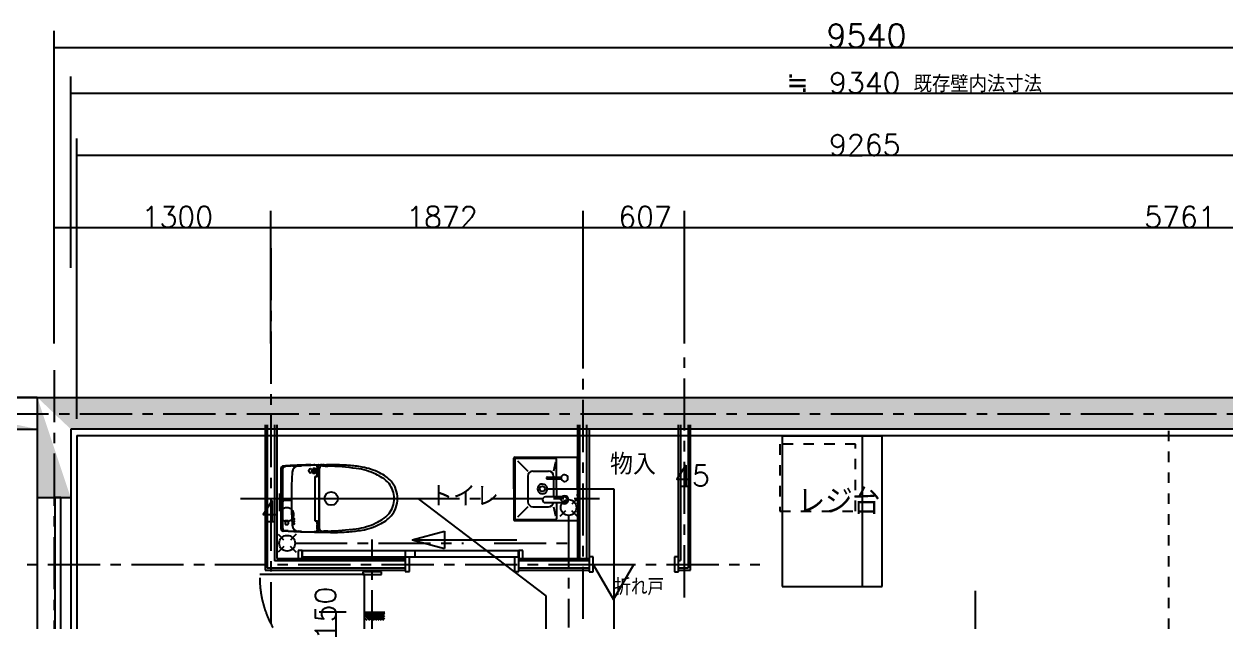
# Model space of a CAD drawing. Extents: x 0 to 28347, y -7436 to 30476.
# Drawn here: x 7279 to 14483, y 10152 to 13733 of the extents above; entities that cross this region are included whole.
import ezdxf

# ---------------------------------------------------------------- set-up
doc = ezdxf.new("R2010")
doc.units = 0
doc.header["$LTSCALE"] = 50
doc.header["$MEASUREMENT"] = 0
doc.linetypes.add('CENTER1', pattern=[10, 6.25, -1.25, 1.25, -1.25])
doc.linetypes.add('DASHED1', pattern=[2.5, 1.25, -1.25])
for name, color, linetype in [('_0-0_0', 7, 'CONTINUOUS'), ('_0-1_1', 7, 'CONTINUOUS'), ('_0-2_2', 7, 'CONTINUOUS')]:
    doc.layers.add(name, color=color, linetype=linetype)
doc.styles.get("Standard").update_dxf_attribs({"font": 'txt', "bigfont": 'bigfont.shx'})

msp = doc.modelspace()

# ---------------------------------------------------------------- linework, layer by layer
at = {"layer": '_0-0_0', "color": 9, "linetype": 'Continuous'}
for p, q in [((7459.01, 11893.96), (7459.01, 13693.41)), ((7459.01, 13593.41), (16999.01, 13593.41)), ((7559.01, 12272.96), (7559.01, 13418.99)), ((7559.01, 13318.99), (16899.01, 13318.99)), ((7596.51, 11369.8), (7596.51, 13047.04)), ((16861.51, 12947.04), (7596.51, 12947.04)), ((7459.01, 11819.76), (7459.01, 12615.51)), ((8759.01, 11819.76), (8759.01, 12615.51)), ((8759.01, 11819.76), (8759.01, 12615.51)), ((10631.01, 11819.76), (10631.01, 12615.51)), ((10631.01, 11819.76), (10631.01, 12615.51)), ((11238.01, 11819.76), (11238.01, 12615.51)), ((11238.01, 11819.76), (11238.01, 12615.51)), ((7459.01, 12515.51), (8759.01, 12515.51)), ((8759.01, 12515.51), (10631.01, 12515.51)), ((10631.01, 12515.51), (11238.01, 12515.51)), ((11238.01, 12515.51), (16999.01, 12515.51)), ((12423.01, 11264.38), (11823.01, 11264.38)), ((11823.01, 11264.38), (11823.01, 10364.38)), ((12303.01, 11264.38), (12303.01, 10364.38)), ((12423.01, 10364.38), (12423.01, 11264.38)), ((8819.36, 11071.1), (8819.36, 11034.55)), ((8820.03, 11032.55), (8821.03, 11032.55)), ((8821.03, 11022.55), (8820.03, 11022.55)), ((8829.02, 11068.81), (8829.02, 10713.29)), ((8832.25, 11085.91), (8833.34, 11086.02)), ((8839.77, 11084.33), (8841.55, 11083.78)), ((8916.27, 11086.7), (8845.73, 11083.72)), ((8887.8, 11089.39), (8887.8, 11087.41)), ((8888.1, 11087.32), (8888.1, 11088.9)), ((8916.27, 11086.7), (8923.5, 11087.04)), ((8923.5, 11087.04), (8942.81, 11088.18)), ((8997.5, 11091.85), (8997.5, 11092.61)), ((8997.8, 11093.16), (9017.31, 11093.4)), ((8997.8, 11093.16), (8997.8, 11091.89)), ((9011.1, 11070.25), (9011.1, 11043.85)), ((9023.1, 11071.65), (9012.5, 11071.65)), ((9012.5, 11042.45), (9023.1, 11042.45)), ((9017.8, 11092.92), (9017.8, 11092.73)), ((9018, 11092.72), (9018, 11093.16)), ((9018.42, 11093.42), (9020, 11093.43)), ((9022.8, 11092.68), (9019.29, 11092.69)), ((9020, 11093.43), (9025.28, 11093.47)), ((9022.8, 11092.68), (9044.65, 11092.67)), ((9024.5, 11043.85), (9024.5, 11070.25)), ((9024.52, 10758.41), (9024.52, 11022.19)), ((9025.28, 11093.47), (9033.78, 11093.52)), ((9026.02, 11023.69), (9035.09, 11023.69)), ((9033.78, 11093.52), (9036.83, 11093.53)), ((9046.65, 11080.95), (9034.3, 11081.11)), ((9034.3, 11057.05), (9034.3, 11072.04)), ((9034.3, 11054.05), (9034.3, 11050.05)), ((9036.11, 11045.79), (9035.09, 11023.69)), ((9041.55, 11023.69), (9035.09, 11023.69)), ((9035.3, 11049.05), (9035.5, 11049.05)), ((9035.56, 11054.59), (9037.64, 11054.62)), ((9036.35, 11032.55), (9036.35, 11046.05)), ((9036.41, 11055.57), (9036.71, 11055.53)), ((9036.83, 11093.53), (9045.26, 11093.54)), ((9037.28, 11032.05), (9036.85, 11032.05)), ((9037.09, 11055.5), (9039.1, 11055.49)), ((9037.64, 11054.62), (9042.1, 11054.66)), ((9037.88, 11025.47), (9037.88, 11031.46)), ((9038.51, 11024.97), (9044.98, 11024.92)), ((9039.1, 11055.49), (9040.4, 11055.49)), ((9040.01, 11055.57), (9040.72, 11055.59)), ((9040.4, 11054.65), (9040.4, 11055.58)), ((9040.72, 11055.59), (9042.04, 11055.6)), ((9041.04, 11074.48), (9047.26, 11074.7)), ((9041.55, 11024.94), (9041.55, 11023.54)), ((9042.45, 11023.51), (9041.81, 11023.52)), ((9042.04, 11055.6), (9045.68, 11055.63)), ((9046.23, 11054.68), (9042.1, 11054.66)), ((9045.11, 11023.48), (9042.45, 11023.51)), ((9045.97, 11024.91), (9044.98, 11024.92)), ((9047.71, 11023.46), (9045.11, 11023.48)), ((9045.26, 11093.54), (9048.34, 11093.54)), ((9045.68, 11055.63), (9046.97, 11055.63)), ((9047.06, 11092.92), (9052.63, 11093)), ((9047.13, 11072.6), (9047.17, 11073.78)), ((9047.13, 11056.7), (9047.13, 11072.6)), ((9047.8, 10757.72), (9047.8, 11022.88)), ((9048.34, 11093.54), (9056.76, 11093.54)), ((9050.74, 10709.45), (9050.74, 11072.64)), ((9065.21, 11093.08), (9055.43, 11092.94)), ((9059.84, 11093.54), (9056.76, 11093.54)), ((9059.84, 11093.54), (9068.26, 11093.54)), ((9065.21, 11093.08), (9082.77, 11093.27)), ((9078.78, 11093.54), (9068.26, 11093.54)), ((9078.78, 11093.54), (9093.9, 11093.52)), ((9082.77, 11093.27), (9092.49, 11093.32)), ((9116.57, 11093.45), (9092.49, 11093.32)), ((8819.36, 11020.55), (8819.36, 10711)), ((11215.51, 10965.71), (11260.51, 10965.71)), ((9159.74, 10891.05), (9640.86, 10891.05)), ((10409.01, 10308.06), (9640.86, 10891.05)), ((10817.24, 10946.8), (10407.15, 10946.8)), ((10524.15, 10857.15), (10490.79, 10890.5)), ((10596.86, 10891.48), (10562.53, 10857.15)), ((10817.24, 8709.95), (10817.24, 10946.8)), ((10524.15, 10818.77), (10490.22, 10784.84)), ((10598.88, 10782.41), (10562.53, 10818.77)), ((8736.51, 10754.91), (8781.51, 10754.91)), ((8843.65, 10755.05), (8843.65, 10740.05)), ((8860.86, 10758.2), (8846.8, 10758.2)), ((8846.8, 10736.9), (8861, 10736.9)), ((8863.12, 10754.95), (8863.12, 10739.94)), ((9035.08, 10756.91), (9026.02, 10756.91)), ((9035.08, 10756.91), (9040.55, 10756.91)), ((9035.4, 10740.35), (9035.08, 10756.91)), ((9036.19, 10748.55), (9036.19, 10746.55)), ((9036.23, 10713.03), (9036.34, 10733.99)), ((9038.57, 10749.05), (9036.69, 10749.05)), ((9037.89, 10746.05), (9036.69, 10746.05)), ((9037.12, 10745.55), (9037.12, 10736.98)), ((9043.78, 10736.43), (9037.67, 10736.48)), ((9038.57, 10755.13), (9038.57, 10746.72)), ((9038.78, 10736.43), (9038.78, 10736.46)), ((9038.78, 10736.43), (9038.78, 10735.49)), ((9039.23, 10755.64), (9043.08, 10755.66)), ((9046.97, 10735.44), (9040.03, 10735.47)), ((9040.45, 10756.99), (9040.45, 10757.11)), ((9040.55, 10757.11), (9040.55, 10755.65)), ((9040.55, 10757.11), (9040.73, 10757.11)), ((9040.73, 10757.11), (9047.71, 10757.14)), ((9045.02, 10755.67), (9043.08, 10755.66)), ((9043.78, 10736.43), (9046.24, 10736.41)), ((9045.02, 10755.67), (9045.98, 10755.69)), ((9047.13, 10709.49), (9047.13, 10734.39)), ((8837.44, 10642.82), (8804.08, 10676.18)), ((8862.4, 10694.15), (8833.34, 10696.07)), ((8862.53, 10697.71), (8845.73, 10698.38)), ((8897.41, 10692.22), (8862.4, 10694.15)), ((8862.53, 10697.71), (8923.51, 10695.06)), ((8910.15, 10677.16), (8875.81, 10642.82)), ((8887.03, 10695.7), (8887.03, 10695.7)), ((8936.57, 10690.54), (8897.41, 10692.22)), ((8942.81, 10693.92), (8923.51, 10695.06)), ((8978.2, 10689.31), (8936.57, 10690.54)), ((9020.62, 10688.67), (8978.2, 10689.31)), ((9040.26, 10691.12), (9018.8, 10691.36)), ((9069.16, 10688.56), (9020.62, 10688.67)), ((9034.24, 10700.98), (9046.65, 10701.15)), ((9034.3, 10710.06), (9034.3, 10710.6)), ((9035.86, 10711.55), (9035.25, 10711.55)), ((9047.27, 10707.4), (9041.05, 10707.61)), ((9047.07, 10689.18), (9052.58, 10689.09)), ((9053.67, 10689.14), (9052.63, 10689.1)), ((9108.81, 10688.7), (9055.49, 10689.16)), ((9101.06, 10688.61), (9069.16, 10688.56)), ((9606.61, 10644.52), (9799.79, 10696.29)), ((9799.79, 10696.29), (9799.79, 10592.76)), ((8837.44, 10604.44), (8803.51, 10570.52)), ((8912.17, 10568.08), (8875.81, 10604.44)), ((9606.61, 10644.52), (9799.79, 10592.76)), ((9606.61, 10644.52), (9606.61, 10644.52)), ((9606.61, 10644.52), (10232.35, 10644.52)), ((8946.78, 10580.3), (8921.78, 10580.3)), ((8921.78, 10580.3), (8921.78, 10532.3)), ((8921.78, 10532.3), (8946.78, 10532.3)), ((8946.78, 10532.3), (8946.78, 10580.3)), ((9421.91, 10452.3), (9310.05, 10452.3)), ((9310.05, 10452.3), (9310.05, 10437.3)), ((9421.91, 10437.3), (9421.91, 10452.3)), ((9310.05, 10437.3), (9421.91, 10437.3)), ((9320.05, 9737.3), (9320.05, 10437.3)), ((10409.01, 9127.3), (10409.01, 10308.06)), ((11823.01, 10364.38), (12423.01, 10364.38)), ((9210.05, 10210.99), (9048.45, 10210.99)), ((9148.45, 10210.99), (9148.45, 10060.99)), ((9320.05, 10210.99), (9442.54, 10210.99)), ((9365.16, 10160.99), (9320.05, 10206.1)), ((9351.01, 10160.99), (9320.05, 10191.96)), ((9336.87, 10160.99), (9320.05, 10177.81)), ((9322.73, 10160.99), (9320.05, 10163.67)), ((9379.3, 10160.99), (9329.3, 10210.99)), ((9393.44, 10160.99), (9343.44, 10210.99)), ((9407.58, 10160.99), (9357.58, 10210.99)), ((9421.73, 10160.99), (9371.73, 10210.99)), ((9435.87, 10160.99), (9385.87, 10210.99)), ((9442.54, 10168.46), (9400.01, 10210.99)), ((9442.54, 10182.61), (9414.15, 10210.99)), ((9442.54, 10196.75), (9428.29, 10210.99)), ((9442.54, 10210.89), (9442.44, 10210.99))]:
    msp.add_line(p, q, dxfattribs=at)
at = {"layer": '_0-0_0', "color": 9, "linetype": 'DASHED1'}
for p, q in [((14138.92, 11297.3), (14138.92, 6987.3)), ((12263.4, 11216.58), (11810.14, 11216.58)), ((11810.14, 11216.58), (11810.14, 10816.58)), ((12263.4, 10816.58), (12263.4, 11216.58)), ((11810.14, 10816.58), (12263.4, 10816.58))]:
    msp.add_line(p, q, dxfattribs=at)
at = {"layer": '_0-0_0', "color": 9, "linetype": 'CENTER1'}
for p, q in [((8576.97, 10891.05), (10729.33, 10891.05)), ((8787.91, 10891.05), (9210.2, 10891.05)), ((8809.86, 10921.82), (8809.86, 10814.88)), ((10543.34, 10790.67), (10543.34, 10120.01)), ((8903.91, 10623.63), (9913.32, 10623.63)), ((10096.71, 10623.63), (10543.34, 10623.63))]:
    msp.add_line(p, q, dxfattribs=at)
at = {"layer": '_0-0_0', "color": 9, "linetype": 'Continuous'}
for centre, radius in [((9120.45, 10891.05), 40), ((10543.34, 10837.96), 47.28), ((8856.62, 10623.63), 47.28)]:
    msp.add_circle(centre, radius, dxfattribs=at)
for centre, radius, start, end in [((8834.3, 11071.09), 14.94, 120.896025, 179.972492), ((8829.2, 11034.47), 9.84, 179.524951, 186.527109), ((8821.36, 11033.55), 1.94, 186.086666, 198.344986), ((8820.34, 11021.82), 0.894, 142.495653, 172.234387), ((8820.1, 11033.14), 0.626, 198.892534, 229.168433), ((8820.03, 11022.02), 0.527, 90.127542, 139.621224), ((8820.03, 11033.07), 0.524, 229.976379, 269.92384), ((8819.82, 11032.18), 1.26, 14.767685, 23.937762), ((8819.18, 11023.15), 1.95, 337.393155, 350.142109), ((8814.92, 11030.94), 6.32, 6.9526, 14.299297), ((8806.05, 11025.57), 15.29, 349.628633, 356.74549), ((8796.73, 11028.61), 24.66, 2.149657, 7.220851), ((8776.77, 11027.57), 44.64, 356.319994, 2.51974), ((8834.4, 11070.95), 15.11, 98.170212, 120.960417), ((8844.09, 11068.75), 15.07, 98.161694, 179.754222), ((9012.23, 8635.68), 2456.87, 92.903098, 94.175638), ((8812.71, 10994.57), 93.75, 73.221275, 77.286302), ((8842.66, 11089.72), 6.05, 259.426366, 270.973353), ((8843.48, 11137.34), 53.67, 269.233525, 272.400834), ((12007.49, 10891.06), 3125.35, 177.100718, 182.899676), ((8926.09, 11047.12), 40, 93.705513, 177.103146), ((8887.83, 11087.41), 0.0285, 179.981435, 212.01041), ((8887.86, 11087.44), 0.0716, 217.081223, 251.503409), ((8888.14, 11088.17), 0.854, 249.065559, 267.063164), ((8888.6, 11088.9), 0.502, 121.752447, 179.982029), ((8889.65, 11103.48), 16.24, 264.512848, 270.498495), ((8888.62, 11088.87), 0.532, 102.47963, 121.588281), ((8888.86, 11087.57), 1.85, 94.484078, 101.142568), ((8891.96, 11050.86), 38.7, 92.730921, 94.804286), ((8890.13, 11186.26), 99.02, 269.808714, 271.548342), ((9045.3, 8099.22), 2994.31, 90.953169, 92.970887), ((8874.43, 11672.3), 585.31, 271.798761, 273.560967), ((9064.79, 8493.15), 2599.54, 91.532466, 93.396431), ((9050.54, 9033.52), 2057.48, 90.287057, 93.001566), ((8997.55, 11057.06), 12.32, 147.736883, 216.964916), ((8995.84, 11058.13), 10.3, 90.315269, 147.668591), ((8995.83, 11055.93), 10.27, 217.705929, 268.322125), ((8993.79, 11153.64), 61.9, 271.36687, 273.43407), ((8996.36, 11045.75), 47.38, 89.633593, 91.049266), ((8995.79, 11055.44), 9.77, 268.485965, 318.749824), ((8995.79, 11058.66), 9.77, 41.571721, 90.069392), ((8996.7, 11089.33), 3.8, 84.409582, 90.524097), ((8996.99, 11092.6), 0.512, 48.099453, 81.584759), ((8997, 11092.61), 0.501, 0.0078, 47.987623), ((8997.39, 11093.98), 2.14, 272.99855, 279.775429), ((8997.57, 11093.22), 1.35, 277.829312, 279.488159), ((8997.79, 11091.9), 0.0109, 272.726325, 353.068626), ((8993.91, 11057.2), 12.15, 359.253039, 40.844602), ((8993.93, 11056.89), 12.12, 319.396615, 0.729966), ((9012.5, 11070.25), 1.4, 90.000197, 180.000197), ((9012.5, 11043.85), 1.4, 180.000197, 270.000197), ((9017.31, 11092.91), 0.499, 85.663045, 90.560155), ((9017.31, 11092.92), 0.486, 359.705166, 85.845795), ((9017.75, 11095.24), 2.51, 262.80921, 266.753667), ((9018.51, 11107.45), 14.74, 266.478027, 268.044324), ((9018.25, 11093.16), 0.251, 100.707828, 179.960369), ((9020, 11152.9), 60.22, 268.101594, 269.32075), ((9018.39, 11091.95), 1.47, 88.825418, 97.102268), ((9023.1, 11070.25), 1.4, 0.000197, 90.000197), ((9023.1, 11043.85), 1.4, 270.000197, 0.000197), ((9026.02, 11022.19), 1.5, 90.000197, 180.000197), ((9034.06, 11081.62), 0.5, 162.281404, 207.070372), ((9052.69, 11075.8), 20.02, 147.725659, 162.65138), ((9034.06, 11081.62), 0.502, 207.125766, 264.160037), ((9034.28, 11085.21), 4.1, 266.174288, 270.165625), ((9036.37, 11072.03), 2.07, 115.248145, 179.550954), ((9035.8, 11057.05), 1.5, 180.002899, 227.269501), ((9034.81, 11054.04), 0.511, 121.785887, 179.415019), ((9035.3, 11050.05), 1, 180.000197, 270.000197), ((9034.82, 11054.02), 0.533, 100.330183, 121.059708), ((9034.96, 11053.15), 1.42, 92.333171, 99.702498), ((9035.8, 11057.04), 1.49, 227.190727, 250.641816), ((9035.92, 11035.81), 18.79, 91.098259, 93.091689), ((9035.5, 11056.28), 0.673, 253.267727, 265.058915), ((9034.6, 11048.3), 1.17, 35.614744, 45.544378), ((9035.76, 11058.98), 3.39, 264.597216, 267.550817), ((9036.98, 11070.52), 3.69, 95.983279, 113.842183), ((9031.66, 11046.45), 4.64, 10.62094, 33.034991), ((9037.12, 11092.98), 37.41, 267.685922, 268.881641), ((9047.49, 11079.22), 13.8, 112.327018, 148.187721), ((9038.11, 11045.7), 2, 153.412729, 177.358875), ((9030.11, 11046.05), 6.24, 359.953336, 11.553673), ((9036.85, 11032.55), 0.5, 180.000197, 270.000197), ((9036.39, 11055.42), 0.15, 83.650255, 90.194158), ((9039.25, 11054.44), 19.92, 94.040357, 97.651997), ((9037.09, 11058.18), 2.68, 261.953405, 269.964149), ((9037.26, 11031.46), 0.587, 54.491886, 88.199942), ((9037.22, 11031.39), 0.669, 26.598272, 55.320841), ((9037.35, 11031.45), 0.523, 1.532684, 27.553222), ((9043.39, 10997.33), 77.19, 91.738372, 94.117788), ((9038.38, 11025.47), 0.502, 180.135783, 264.547361), ((9038.5, 11027.92), 2.96, 266.70623, 270.169037), ((9041.56, 11023.54), 0.00546, 177.968119, 263.17508), ((9041.56, 11023.6), 0.0676, 263.610788, 283.545357), ((9041.6, 11023.35), 0.182, 80.118687, 97.240526), ((9041.76, 11024.42), 0.902, 261.824091, 273.042988), ((9047.24, 11079.17), 13.75, 90.736623, 111.293789), ((9045.7, 11022.8), 2.13, 46.808736, 82.843446), ((9046.22, 11055), 0.321, 272.305853, 300.522161), ((9045.87, 11055.54), 0.964, 302.084373, 325.800073), ((9046.71, 11079.82), 1.13, 44.363942, 93.051164), ((9044.69, 11056.33), 2.38, 326.082754, 346.273121), ((9043.27, 11056.74), 3.86, 345.423746, 359.468683), ((9045.72, 11022.85), 2.08, 17.856934, 46.171658), ((9063.8, 11072.59), 16.68, 167.269021, 175.894048), ((9046.1, 11079.57), 1.77, 4.918379, 36.318248), ((9032.04, 11079.82), 15.9, 347.070169, 354.102788), ((9045.78, 11022.88), 2.01, 0.013593, 17.626876), ((9041.2, 11078.95), 6.7, 353.464154, 6.59175), ((9065.08, 11072.24), 14.35, 120.038612, 178.375784), ((9054.95, 11131.86), 38.93, 266.589152, 270.714037), ((9067.17, 11070.35), 17.05, 86.721126, 122.944927), ((9172.83, 12591.73), 1508, 266.019291, 267.210085), ((9093.67, 10967.29), 126.24, 88.763467, 89.89349), ((9095.69, 11049.75), 43.75, 86.388623, 89.082784), ((9098.29, 11090.4), 3.02, 78.554236, 86.978246), ((9098.88, 11093.33), 0.0279, 48.192786, 76.615925), ((9098.89, 11093.34), 0.0105, 5.039615, 46.383668), ((9053.61, 9472.74), 1613.43, 82.255555, 88.372539), ((9130.42, 9935.33), 1158.21, 85.311283, 90.685214), ((9135.39, 9981.36), 1111.93, 81.179702, 85.372688), ((9227.39, 10705.76), 368.28, 64.013206, 83.195023), ((9237.6, 10704.12), 382.16, 63.140318, 79.706503), ((9221.02, 10691.6), 383.81, 57.791662, 64.085777), ((9328.07, 10857.51), 204.77, 42.081118, 66.333944), ((8827.56, 11020.71), 8.2, 171.392726, 181.14342), ((9350, 10886.42), 150.31, 38.826962, 59.806588), ((9354.99, 10891.1), 143.5, 359.981869, 38.623065), ((9358.82, 10890.97), 159.58, 0.027517, 40.561851), ((9354.99, 10891.01), 143.5, 321.377357, 0.016928), ((9358.82, 10891.13), 159.58, 319.442778, 359.971809), ((8846.8, 10755.05), 3.15, 90.000197, 180.000197), ((8846.8, 10740.05), 3.15, 180.000197, 270.000197), ((8860.85, 10756.6), 1.6, 65.342532, 89.740731), ((8861, 10738.45), 1.55, 270.165563, 294.970169), ((8860.44, 10755.85), 2.45, 26.737672, 63.884531), ((8860.64, 10739.09), 2.29, 296.42259, 337.045284), ((8858.91, 10754.98), 4.21, 359.589905, 27.939549), ((8859.11, 10739.89), 4.01, 335.014397, 0.661942), ((8897.59, 10769.05), 2.65, 89.882112, 270.118282), ((8897.59, 10755.05), 2.65, 89.882112, 270.118282), ((8897.59, 10741.05), 2.65, 89.882112, 270.118282), ((8897.6, 10769.05), 2.65, 269.87529, 90.125104), ((8897.6, 10755.05), 2.65, 269.87529, 90.125104), ((8897.6, 10741.05), 2.65, 269.87529, 90.125104), ((9026.02, 10758.41), 1.5, 180.000197, 270.000197), ((9037.4, 10740.4), 1.99, 181.347676, 261.873897), ((9036.69, 10748.55), 0.5, 90.000197, 180.000197), ((9036.69, 10746.55), 0.5, 180.000197, 270.000197), ((9037.81, 10733.98), 1.47, 123.862481, 179.329079), ((9037.93, 10733.82), 1.66, 94.383283, 124.43089), ((9037.62, 10745.55), 0.5, 90.000197, 180.000197), ((9037.62, 10736.98), 0.501, 180.107069, 258.756462), ((9037.67, 10737.35), 0.875, 260.145497, 270.322155), ((9038.64, 10681.8), 53.69, 88.518086, 90.897118), ((9037.86, 10746.76), 0.711, 272.37922, 356.726306), ((9038.07, 10749.22), 0.499, 340.246586, 0.076189), ((9039.07, 10755.13), 0.5, 96.647655, 179.988129), ((9039.09, 10754.91), 0.721, 90.940355, 96.339808), ((9039.27, 10747.21), 8.43, 90.280586, 91.285243), ((9040.45, 10757.11), 0.00224, 98.115536, 183.503594), ((9040.46, 10757.09), 0.0142, 75.304471, 99.740249), ((9040.46, 10757), 0.0154, 261.094942, 283.33616), ((9040.45, 10756.99), 0.00223, 176.3489, 260.953494), ((9040.48, 10757.18), 0.0781, 257.392217, 277.287677), ((9040.48, 10756.91), 0.0799, 76.942307, 102.696905), ((9040.53, 10756.82), 0.29, 86.295349, 99.219234), ((9040.53, 10757.3), 0.311, 262.836348, 273.280943), ((9045.7, 10757.82), 2.15, 277.595596, 309.307301), ((9046.19, 10735.97), 0.439, 47.399145, 83.759835), ((9045.66, 10735.35), 1.26, 26.267981, 48.710999), ((9043.77, 10734.42), 3.36, 359.484933, 26.242849), ((9045.75, 10757.73), 2.04, 309.697796, 342.650282), ((9045.78, 10757.72), 2.01, 342.644496, 359.987008), ((9227.47, 11076.05), 367.99, 276.797347, 295.994802), ((9237.6, 11077.99), 382.18, 280.296602, 296.861963), ((9220.96, 11090.63), 383.95, 295.914939, 302.206689), ((9319.88, 10935.95), 218.48, 294.441918, 317.150555), ((9349.66, 10896.07), 150.82, 300.229589, 321.138251), ((8834.26, 10710.99), 14.9, 179.963642, 225.339655), ((8834.4, 10711.13), 15.09, 225.341866, 265.977661), ((8844.1, 10713.36), 15.08, 180.267698, 261.817173), ((8812.25, 10789.4), 95.68, 282.734285, 287.835234), ((8842.39, 10694.35), 4.06, 90.889538, 101.925099), ((8843.66, 10652.88), 45.54, 87.39497, 91.677197), ((8926.09, 10734.98), 40, 182.897248, 266.294881), ((9045.05, 12600.76), 1909.58, 266.930788, 269.212334), ((9034.07, 10700.48), 0.504, 136.974023, 197.473039), ((9052.12, 10706.03), 19.4, 197.11115, 212.539658), ((9034.06, 10700.48), 0.503, 95.980943, 136.663985), ((9034.24, 10697.81), 3.17, 90.058501, 94.16678), ((9035.25, 10710.6), 0.95, 90.000197, 180.000197), ((9036.33, 10710.06), 2.03, 179.974301, 224.141917), ((9036.46, 10710.2), 2.22, 224.458788, 248.370349), ((9037.5, 10713.71), 5.88, 251.538758, 266.545421), ((9048.2, 10703.49), 14.73, 212.421271, 232.181792), ((9035.48, 10711.75), 0.431, 315.903972, 326.040837), ((9034.2, 10712.57), 1.95, 327.218308, 344.605222), ((9032.61, 10713.09), 3.61, 343.278838, 359.076344), ((9042.71, 10770.27), 62.68, 264.910568, 268.478114), ((9047.12, 10702.29), 13.11, 232.70246, 269.767801), ((9046.68, 10702.44), 1.29, 268.678162, 302.542205), ((9064.22, 10709.55), 17.09, 180.199781, 192.565296), ((9046.56, 10702.32), 1.27, 310.267036, 350.42497), ((9033.7, 10702.57), 14.22, 3.640253, 13.288255), ((9043.01, 10703.09), 4.9, 348.369553, 4.437529), ((9065.26, 10709.98), 14.53, 182.060005, 239.568388), ((9052.57, 10691.18), 2.09, 270.199619, 271.549329), ((9054.95, 10650.91), 38.25, 89.190442, 91.92974), ((9067.17, 10711.74), 17.03, 237.043024, 273.289888), ((9176.26, 9128.69), 1569.77, 92.805374, 93.949312), ((9049.16, 12363.59), 1667.77, 271.727307, 277.644786), ((9109.76, 10286.77), 401.93, 89.027505, 91.240618), ((9130.39, 11847.61), 1159.04, 269.317509, 274.687829), ((9125.28, 11886.4), 1198.12, 274.779518, 278.67089)]:
    msp.add_arc(centre, radius, start, end, dxfattribs=at)
at = {"layer": '_0-0_0', "color": 9}
for p in [(7459.01, 13593.41), (7559.01, 13318.99), (7596.51, 12947.04), (7459.01, 12515.51), (8759.01, 12515.51), (8759.01, 12515.51), (10631.01, 12515.51), (10631.01, 12515.51), (11238.01, 12515.51), (11238.01, 12515.51), (11215.51, 10965.71), (11260.51, 10965.71), (8736.51, 10754.91), (8781.51, 10754.91), (9148.45, 10210.99)]:
    msp.add_point(p, dxfattribs=at)
at = {"layer": '_0-1_1', "color": 9, "linetype": 'CENTER1'}
for p, q in [((8759.01, 12391.14), (8759.01, 10141.99)), ((10631.01, 10170.01), (10631.01, 12413.95)), ((11238.01, 10298.9), (11238.01, 11739.14)), ((7459.01, 11660.69), (7459.01, 6157.87)), ((19426.66, 11397.3), (4500, 11397.3)), ((9365.98, 9529.7), (9365.98, 10646.79)), ((5422.83, 10497.3), (10631.01, 10497.3)), ((10631.01, 10497.3), (11690.46, 10497.3)), ((10691.01, 10497.3), (10812.76, 10286.42)), ((10812.76, 10286.42), (10934.51, 10497.3)), ((9310.05, 10437.3), (8692.05, 10437.3)), ((12980.03, 10338.13), (12980.03, 6472.65))]:
    msp.add_line(p, q, dxfattribs=at)
at = {"layer": '_0-1_1', "color": 9, "linetype": 'Continuous'}
for p, q in [((7359.01, 11497.3), (6459.01, 11497.3)), ((6459.01, 11497.3), (17099.01, 11497.3)), ((7359.01, 11497.3), (7359.01, 9107.3)), ((8724.01, 11332.3), (8724.01, 10462.3)), ((8736.51, 11332.3), (8736.51, 10474.8)), ((8781.51, 11332.3), (8781.51, 10519.32)), ((8794.01, 11332.3), (8794.01, 10532.3)), ((10596.01, 11332.3), (10596.01, 10532.3)), ((10608.51, 11332.3), (10608.51, 10519.8)), ((10653.51, 10519.8), (10653.51, 11332.3)), ((11203.01, 10532.3), (11203.01, 11332.3)), ((11215.51, 10519.8), (11215.51, 11332.3)), ((11260.51, 11332.3), (11260.51, 10474.8)), ((11273.01, 10462.3), (11273.01, 11332.3)), ((6459.01, 11307.3), (7359.01, 11307.3)), ((16899.01, 11307.3), (7559.01, 11307.3)), ((7559.01, 11307.3), (7559.01, 9107.3)), ((7596.51, 11269.8), (16861.51, 11269.8)), ((7596.51, 11269.8), (7596.51, 7024.8)), ((10666.01, 11309.25), (10666.01, 10532.3)), ((10216.01, 10949.13), (10216.01, 11133.13)), ((10222.01, 11139.13), (10386.01, 11139.13)), ((10222.01, 11127.63), (10222.01, 10949.13)), ((10227.51, 11133.13), (10386.01, 11133.13)), ((10237.01, 11118.24), (10299.61, 11056.13)), ((10386.01, 11139.13), (10596.01, 11139.13)), ((10386.01, 11133.13), (10465.51, 11133.13)), ((10465.52, 11109.63), (10453.01, 11056.13)), ((10471.01, 11019.38), (10471.01, 11127.63)), ((10596.01, 10949.13), (10596.01, 11139.13)), ((10299.61, 11026.13), (10299.61, 10949.13)), ((10329.61, 11056.13), (10386.01, 11056.13)), ((10386.01, 11056.13), (10423.01, 11056.13)), ((10453.01, 11026.13), (10453.01, 11019.38)), ((10410.03, 11015.49), (10409.89, 11014.13)), ((10409.89, 11014.13), (10410.03, 11012.77)), ((10410.46, 11016.75), (10410.03, 11015.49)), ((10410.03, 11012.77), (10410.46, 11011.5)), ((10411.15, 11017.84), (10410.46, 11016.75)), ((10410.46, 11011.5), (10411.15, 11010.41)), ((10412.04, 11018.67), (10411.15, 11017.84)), ((10411.15, 11010.41), (10412.04, 11009.58)), ((10413.08, 11019.2), (10412.04, 11018.67)), ((10412.04, 11009.58), (10413.08, 11009.06)), ((10414.19, 11019.38), (10413.08, 11019.2)), ((10413.08, 11009.06), (10414.19, 11008.88)), ((10414.19, 11019.38), (10489.47, 11019.38)), ((10414.19, 11008.88), (10489.47, 11008.88)), ((10453.01, 11008.88), (10453.01, 10949.13)), ((10471.01, 10949.13), (10471.01, 11008.88)), ((10489.47, 11019.38), (10499.56, 11019.38)), ((10489.47, 11008.88), (10499.56, 11008.88)), ((7359.01, 10897.3), (7559.01, 10897.3)), ((7499.01, 10897.3), (7464.01, 10897.3)), ((7464.01, 10897.3), (7464.01, 10067.3)), ((7499.01, 10067.3), (7499.01, 10897.3)), ((10216.01, 10949.13), (10216.01, 10765.13)), ((10222.01, 10949.13), (10222.01, 10770.63)), ((10299.61, 10949.13), (10299.61, 10872.13)), ((10498.1, 10901.13), (10404.01, 10901.13)), ((10453.01, 10949.13), (10453.01, 10901.13)), ((10471.01, 10949.13), (10471.01, 10901.13)), ((10502.07, 10901.13), (10498.3, 10901.13)), ((10519.01, 10901.13), (10502.07, 10901.13)), ((10596.01, 10949.13), (10596.01, 10759.13)), ((10299.61, 10842.13), (10237.01, 10780.01)), ((10329.61, 10842.13), (10386.01, 10842.13)), ((10386.01, 10842.13), (10423.01, 10842.13)), ((10404.01, 10867.13), (10502.07, 10867.13)), ((10453.01, 10842.13), (10465.52, 10788.62)), ((10471.01, 10867.13), (10471.01, 10770.63)), ((10502.07, 10867.13), (10519.01, 10867.13)), ((10222.01, 10759.13), (10386.01, 10759.13)), ((10227.51, 10765.13), (10386.01, 10765.13)), ((10386.01, 10765.13), (10465.51, 10765.13)), ((10386.01, 10759.13), (10596.01, 10759.13)), ((8781.51, 10519.8), (9564.68, 10519.8)), ((8794.01, 10532.3), (9564.68, 10532.3)), ((9624.33, 10577.3), (8946.78, 10577.3)), ((8946.78, 10577.3), (8946.78, 10542.3)), ((8946.78, 10542.3), (9624.33, 10542.3)), ((10242.23, 10577.3), (9564.68, 10577.3)), ((9564.68, 10577.3), (9564.68, 10542.3)), ((9564.68, 10542.3), (10242.23, 10542.3)), ((9589.68, 10540.3), (9564.68, 10540.3)), ((9564.68, 10540.3), (9564.68, 10454.3)), ((9589.68, 10454.3), (9589.68, 10540.3)), ((9624.33, 10542.3), (9624.33, 10577.3)), ((10244.68, 10540.3), (10219.68, 10540.3)), ((10219.68, 10540.3), (10219.68, 10454.3)), ((10242.23, 10542.3), (10242.23, 10577.3)), ((10269.68, 10580.3), (10244.68, 10580.3)), ((10244.68, 10580.3), (10244.68, 10532.3)), ((10244.68, 10454.3), (10244.68, 10540.3)), ((10244.68, 10532.3), (10269.68, 10532.3)), ((10244.68, 10532.3), (10666.01, 10532.3)), ((10244.68, 10519.8), (10666.01, 10519.8)), ((10269.68, 10532.3), (10269.68, 10580.3)), ((10691.01, 10542.3), (10666.01, 10542.3)), ((10666.01, 10542.3), (10666.01, 10452.3)), ((10691.01, 10452.3), (10691.01, 10542.3)), ((11203.01, 10542.3), (11178.01, 10542.3)), ((11178.01, 10542.3), (11178.01, 10452.3)), ((11203.01, 10452.3), (11203.01, 10542.3)), ((11203.01, 10519.8), (11213.64, 10519.8)), ((8724.01, 10462.3), (9564.68, 10462.3)), ((9564.68, 10474.8), (8736.51, 10474.8)), ((9564.68, 10454.3), (9589.68, 10454.3)), ((10219.68, 10454.3), (10244.68, 10454.3)), ((10666.01, 10474.8), (10244.68, 10474.8)), ((10244.68, 10462.3), (10666.01, 10462.3)), ((10666.01, 10452.3), (10691.01, 10452.3)), ((11178.01, 10452.3), (11203.01, 10452.3)), ((11259.46, 10474.8), (11203.01, 10474.8)), ((11203.01, 10462.3), (11273.01, 10462.3)), ((9322.32, 10437.3), (8738.07, 10437.3))]:
    msp.add_line(p, q, dxfattribs=at)
msp.add_circle((10386.01, 10949.13), 16.25, dxfattribs=at)
for centre, radius, start, end in [((10222.01, 11133.13), 6, 90, 180), ((10227.51, 11127.63), 5.5, 90, 180), ((10465.51, 11127.63), 5.5, 0, 90), ((10329.61, 11026.13), 30, 90, 180), ((10423.01, 11026.13), 30, 0, 90), ((10519.01, 11014.13), 20.15, 0, 164.897543), ((10386.01, 10949.13), 29.25, 32.87002, 327.12998), ((10386.01, 10949.13), 29.25, 0, 32.87002), ((10519.01, 11014.13), 20.15, 164.897543, 195.102457), ((10519.01, 11014.13), 20.15, 195.102457, 360), ((10404.01, 10884.13), 17, 90, 270), ((10386.01, 10949.13), 29.25, 327.12998, 360), ((10519.01, 10884.13), 24, 225.099475, 134.900525), ((10519.01, 10884.13), 17, 270, 90), ((10329.61, 10872.13), 30, 180, 270), ((10423.01, 10872.13), 30, 270, 350.394796), ((10222.01, 10765.13), 6, 180, 270), ((10227.51, 10770.63), 5.5, 180, 270), ((10465.51, 10770.63), 5.5, 270, 360)]:
    msp.add_arc(centre, radius, start, end, dxfattribs=at)
at = {"layer": '_0-1_1', "color": 9, "linetype": 'CENTER1'}
msp.add_arc((9300.05, 10417.3), 608, 180, 270.961417, dxfattribs=at)
at = {"layer": '_0-1_1', "color": 252, "linetype": 'Continuous'}
for points in [[(6459.01, 11497.3), (7359.01, 11307.3), (6459.01, 11307.3)], [(7359.01, 11497.3), (7559.01, 10897.3), (7359.01, 10897.3)], [(17099.01, 11497.3), (7359.01, 11497.3), (16899.01, 11307.3), (7559.01, 11307.3)]]:
    msp.add_solid(points, dxfattribs=at)
at = {"layer": '_0-2_2', "color": 136, "linetype": 'Continuous'}
for p, q in [((10599.33, 10879.31), (10592.66, 10879.31)), ((10598.35, 10915), (10593.64, 10910.29)), ((10598.35, 10910.29), (10593.64, 10915)), ((10595.99, 10875.98), (10595.99, 10882.65))]:
    msp.add_line(p, q, dxfattribs=at)
msp.add_circle((10595.99, 10912.65), 0.667, dxfattribs=at)
at = {"layer": '_0-2_2', "color": 136}
msp.add_point((10595.99, 10912.65), dxfattribs=at)

# ---------------------------------------------------------------- texts
at = {"layer": '_0-0_0', "color": 9}
for s, height, p in [('9540', 140, (12088.82, 13593.41)), ('≒', 125, (11850.69, 13325.85)), ('9340', 125, (12104.01, 13318.99)), ('既存壁内法寸法', 100, (12611.08, 13325.16)), ('9265', 125, (12104.01, 12947.04)), ('1300', 125, (7984.01, 12515.51)), ('1872', 125, (9570.01, 12515.51)), ('607', 125, (10840.76, 12515.51)), ('5761', 125, (13993.51, 12515.51)), ('物入', 125, (10791.64, 11033.99)), ('45', 125, (11175.51, 10965.71)), ('トイレ', 125, (9712.75, 10843.49)), ('レジ台', 150, (11915.75, 10799.29)), ('45', 125, (8696.51, 10754.91))]:
    msp.add_text(s, height=height, dxfattribs=at).set_placement(p)
at = {"layer": '_0-0_0', "color": 9, "width": 0.9}
msp.add_text('折れ戸', height=100, dxfattribs=at).set_placement((10817.87, 10311.95))
at = {"layer": '_0-0_0', "color": 9}
msp.add_text('150', height=125, rotation=90, dxfattribs=at).set_placement((9148.45, 10042.24))

doc.saveas('drawing.dxf')
